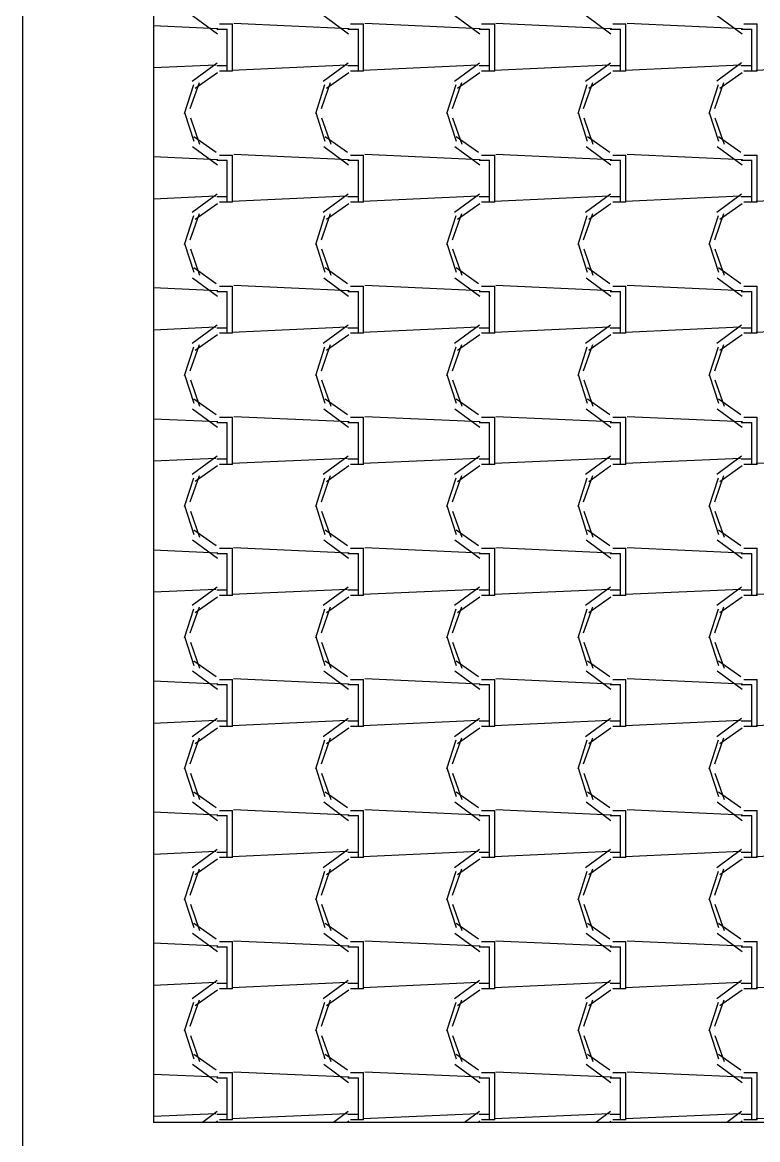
# Model space of a CAD drawing. Header units: millimetres. Extents: x -336 to -33, y -135 to 770.
# Drawn here: x -310.758 to -309.076, y 712.363 to 714.921 of the extents above; entities that cross this region are included whole.
import ezdxf

# ---------------------------------------------------------------- set-up
doc = ezdxf.new("R2010")
doc.units = ezdxf.units.MM
doc.header["$LTSCALE"] = 50
doc.header["$MEASUREMENT"] = 0
doc.layers.add('-HIDRO', color=8, linetype='CONTINUOUS')

msp = doc.modelspace()

# ---------------------------------------------------------------- linework, layer by layer
at = {"layer": '-HIDRO', "linetype": 'Continuous'}
for p, q in [((-310.758, 747.1206), (-310.758, 712.1028)), ((-310.458, 724.1028), (-310.458, 712.4028)), ((-310.3686, 714.9362), (-310.3116, 714.8942)), ((-310.0686, 714.9362), (-310.0116, 714.8942)), ((-309.7686, 714.9362), (-309.7116, 714.8942)), ((-309.4686, 714.9361), (-309.4116, 714.8941)), ((-309.1686, 714.9361), (-309.1116, 714.8941)), ((-310.3106, 714.906), (-310.458, 714.9127)), ((-310.3134, 714.9049), (-310.2894, 714.9049)), ((-310.3074, 714.9169), (-310.2774, 714.9169)), ((-310.2894, 714.8209), (-310.2894, 714.9049)), ((-310.2774, 714.8209), (-310.2774, 714.9169)), ((-310.0106, 714.906), (-310.2746, 714.918)), ((-310.0134, 714.9049), (-309.9894, 714.9049)), ((-310.0074, 714.9169), (-309.9774, 714.9169)), ((-309.9894, 714.8209), (-309.9894, 714.9049)), ((-309.9774, 714.8209), (-309.9774, 714.9169)), ((-309.7106, 714.906), (-309.9746, 714.918)), ((-309.7134, 714.9049), (-309.6894, 714.9049)), ((-309.7074, 714.9169), (-309.6774, 714.9169)), ((-309.6894, 714.8209), (-309.6894, 714.9049)), ((-309.6774, 714.8209), (-309.6774, 714.9169)), ((-309.4106, 714.906), (-309.6746, 714.918)), ((-309.4134, 714.9049), (-309.3894, 714.9049)), ((-309.4074, 714.9169), (-309.3774, 714.9169)), ((-309.3894, 714.8209), (-309.3894, 714.9049)), ((-309.3774, 714.8209), (-309.3774, 714.9169)), ((-309.1106, 714.906), (-309.3746, 714.918)), ((-309.1134, 714.9049), (-309.0894, 714.9049)), ((-309.1074, 714.9169), (-309.0774, 714.9169)), ((-309.0894, 714.8209), (-309.0894, 714.9049)), ((-309.0774, 714.8209), (-309.0774, 714.9169)), ((-310.3151, 714.8227), (-310.458, 714.8162)), ((-310.3126, 714.8275), (-310.3696, 714.7855)), ((-310.2894, 714.8209), (-310.3134, 714.8209)), ((-310.2894, 714.8089), (-310.2894, 714.8209)), ((-310.0151, 714.8227), (-310.2791, 714.8107)), ((-310.2774, 714.8089), (-310.2774, 714.8209)), ((-310.0126, 714.8275), (-310.0696, 714.7855)), ((-309.9894, 714.8209), (-310.0134, 714.8209)), ((-309.9894, 714.8089), (-309.9894, 714.8209)), ((-309.7151, 714.8227), (-309.9791, 714.8107)), ((-309.9774, 714.8089), (-309.9774, 714.8209)), ((-309.7126, 714.8275), (-309.7696, 714.7855)), ((-309.6894, 714.8209), (-309.7134, 714.8209)), ((-309.6894, 714.8089), (-309.6894, 714.8209)), ((-309.4151, 714.8227), (-309.6791, 714.8107)), ((-309.6774, 714.8089), (-309.6774, 714.8209)), ((-309.4126, 714.8275), (-309.4696, 714.7855)), ((-309.3894, 714.8209), (-309.4134, 714.8209)), ((-309.3894, 714.8089), (-309.3894, 714.8209)), ((-309.1151, 714.8227), (-309.3791, 714.8107)), ((-309.3774, 714.8089), (-309.3774, 714.8209)), ((-309.1126, 714.8276), (-309.1696, 714.7856)), ((-309.0894, 714.8209), (-309.1134, 714.8209)), ((-309.0894, 714.8089), (-309.0894, 714.8209)), ((-308.8151, 714.8227), (-309.0791, 714.8107)), ((-309.0774, 714.8089), (-309.0774, 714.8209)), ((-310.3115, 714.8054), (-310.3625, 714.7694)), ((-310.2774, 714.8089), (-310.3074, 714.8089)), ((-310.0115, 714.8054), (-310.0625, 714.7694)), ((-309.9774, 714.8089), (-310.0074, 714.8089)), ((-309.7115, 714.8054), (-309.7625, 714.7694)), ((-309.6774, 714.8089), (-309.7074, 714.8089)), ((-309.4115, 714.8054), (-309.4625, 714.7694)), ((-309.3774, 714.8089), (-309.4074, 714.8089)), ((-309.1115, 714.8054), (-309.1625, 714.7694)), ((-309.0774, 714.8089), (-309.1074, 714.8089)), ((-310.3666, 714.7774), (-310.3876, 714.7114)), ((-310.3538, 714.7824), (-310.3748, 714.7224)), ((-310.0666, 714.7774), (-310.0876, 714.7114)), ((-310.0538, 714.7824), (-310.0748, 714.7224)), ((-309.7666, 714.7774), (-309.7876, 714.7114)), ((-309.7538, 714.7824), (-309.7748, 714.7224)), ((-309.4666, 714.7774), (-309.4876, 714.7114)), ((-309.4538, 714.7824), (-309.4748, 714.7224)), ((-309.1666, 714.7774), (-309.1876, 714.7114)), ((-309.1538, 714.7824), (-309.1748, 714.7224)), ((-310.3869, 714.7146), (-310.3659, 714.6486)), ((-310.0869, 714.7146), (-310.0659, 714.6486)), ((-309.7869, 714.7146), (-309.7659, 714.6486)), ((-309.4869, 714.7146), (-309.4659, 714.6486)), ((-309.1869, 714.7146), (-309.1659, 714.6486)), ((-310.3737, 714.7021), (-310.3527, 714.6421)), ((-310.0737, 714.7021), (-310.0527, 714.6421)), ((-309.7737, 714.7021), (-309.7527, 714.6421)), ((-309.4737, 714.7021), (-309.4527, 714.6421)), ((-309.1737, 714.7021), (-309.1527, 714.6421)), ((-310.3655, 714.6592), (-310.3145, 714.6232)), ((-310.0655, 714.6592), (-310.0145, 714.6232)), ((-309.7655, 714.6592), (-309.7145, 714.6232)), ((-309.4655, 714.6592), (-309.4145, 714.6232)), ((-309.1655, 714.6592), (-309.1145, 714.6232)), ((-310.3106, 714.606), (-310.458, 714.6127)), ((-310.3686, 714.6362), (-310.3116, 714.5942)), ((-310.3074, 714.6169), (-310.2774, 714.6169)), ((-310.2774, 714.5209), (-310.2774, 714.6169)), ((-310.0106, 714.606), (-310.2746, 714.618)), ((-310.0686, 714.6362), (-310.0116, 714.5942)), ((-310.0074, 714.6169), (-309.9774, 714.6169)), ((-309.9774, 714.5209), (-309.9774, 714.6169)), ((-309.7106, 714.606), (-309.9746, 714.618)), ((-309.7686, 714.6362), (-309.7116, 714.5942)), ((-309.7074, 714.6169), (-309.6774, 714.6169)), ((-309.6774, 714.5209), (-309.6774, 714.6169)), ((-309.4106, 714.606), (-309.6746, 714.618)), ((-309.4686, 714.6362), (-309.4116, 714.5942)), ((-309.4074, 714.6169), (-309.3774, 714.6169)), ((-309.3774, 714.5209), (-309.3774, 714.6169)), ((-309.1106, 714.606), (-309.3746, 714.618)), ((-309.1686, 714.6361), (-309.1116, 714.5941)), ((-309.1074, 714.6169), (-309.0774, 714.6169)), ((-309.0774, 714.5209), (-309.0774, 714.6169)), ((-310.3134, 714.6049), (-310.2894, 714.6049)), ((-310.2894, 714.5209), (-310.2894, 714.6049)), ((-310.0134, 714.6049), (-309.9894, 714.6049)), ((-309.9894, 714.5209), (-309.9894, 714.6049)), ((-309.7134, 714.6049), (-309.6894, 714.6049)), ((-309.6894, 714.5209), (-309.6894, 714.6049)), ((-309.4134, 714.6049), (-309.3894, 714.6049)), ((-309.3894, 714.5209), (-309.3894, 714.6049)), ((-309.1134, 714.6049), (-309.0894, 714.6049)), ((-309.0894, 714.5209), (-309.0894, 714.6049)), ((-310.3151, 714.5227), (-310.458, 714.5162)), ((-310.3126, 714.5275), (-310.3696, 714.4855)), ((-310.2894, 714.5209), (-310.3134, 714.5209)), ((-310.2894, 714.5089), (-310.2894, 714.5209)), ((-310.0151, 714.5227), (-310.2791, 714.5107)), ((-310.2774, 714.5089), (-310.2774, 714.5209)), ((-310.0126, 714.5275), (-310.0696, 714.4855)), ((-309.9894, 714.5209), (-310.0134, 714.5209)), ((-309.9894, 714.5089), (-309.9894, 714.5209)), ((-309.7151, 714.5227), (-309.9791, 714.5107)), ((-309.9774, 714.5089), (-309.9774, 714.5209)), ((-309.7126, 714.5275), (-309.7696, 714.4855)), ((-309.6894, 714.5209), (-309.7134, 714.5209)), ((-309.6894, 714.5089), (-309.6894, 714.5209)), ((-309.4151, 714.5227), (-309.6791, 714.5107)), ((-309.6774, 714.5089), (-309.6774, 714.5209)), ((-309.4126, 714.5276), (-309.4696, 714.4856)), ((-309.3894, 714.5209), (-309.4134, 714.5209)), ((-309.3894, 714.5089), (-309.3894, 714.5209)), ((-309.1151, 714.5227), (-309.3791, 714.5107)), ((-309.3774, 714.5089), (-309.3774, 714.5209)), ((-309.1126, 714.5276), (-309.1696, 714.4856)), ((-309.0894, 714.5209), (-309.1134, 714.5209)), ((-309.0894, 714.5089), (-309.0894, 714.5209)), ((-308.8151, 714.5227), (-309.0791, 714.5107)), ((-309.0774, 714.5089), (-309.0774, 714.5209)), ((-310.3115, 714.5054), (-310.3625, 714.4694)), ((-310.2774, 714.5089), (-310.3074, 714.5089)), ((-310.0115, 714.5054), (-310.0625, 714.4694)), ((-309.9774, 714.5089), (-310.0074, 714.5089)), ((-309.7115, 714.5054), (-309.7625, 714.4694)), ((-309.6774, 714.5089), (-309.7074, 714.5089)), ((-309.4115, 714.5054), (-309.4625, 714.4694)), ((-309.3774, 714.5089), (-309.4074, 714.5089)), ((-309.1115, 714.5053), (-309.1625, 714.4693)), ((-309.0774, 714.5089), (-309.1074, 714.5089)), ((-310.3666, 714.4774), (-310.3876, 714.4114)), ((-310.3538, 714.4824), (-310.3748, 714.4224)), ((-310.0666, 714.4774), (-310.0876, 714.4114)), ((-310.0538, 714.4824), (-310.0748, 714.4224)), ((-309.7666, 714.4774), (-309.7876, 714.4114)), ((-309.7538, 714.4824), (-309.7748, 714.4224)), ((-309.4666, 714.4774), (-309.4876, 714.4114)), ((-309.4538, 714.4824), (-309.4748, 714.4224)), ((-309.1666, 714.4774), (-309.1876, 714.4114)), ((-309.1538, 714.4824), (-309.1748, 714.4224)), ((-310.3869, 714.4146), (-310.3659, 714.3486)), ((-310.0869, 714.4146), (-310.0659, 714.3486)), ((-309.7869, 714.4146), (-309.7659, 714.3486)), ((-309.4869, 714.4146), (-309.4659, 714.3486)), ((-309.1869, 714.4146), (-309.1659, 714.3486)), ((-310.3737, 714.4021), (-310.3527, 714.3421)), ((-310.0737, 714.4021), (-310.0527, 714.3421)), ((-309.7737, 714.4021), (-309.7527, 714.3421)), ((-309.4737, 714.4021), (-309.4527, 714.3421)), ((-309.1737, 714.4021), (-309.1527, 714.3421)), ((-310.3655, 714.3592), (-310.3145, 714.3232)), ((-310.0655, 714.3592), (-310.0145, 714.3232)), ((-309.7655, 714.3592), (-309.7145, 714.3232)), ((-309.4655, 714.3592), (-309.4145, 714.3232)), ((-309.1655, 714.3592), (-309.1145, 714.3232)), ((-310.3686, 714.3362), (-310.3116, 714.2942)), ((-310.0686, 714.3362), (-310.0116, 714.2942)), ((-309.7686, 714.3362), (-309.7116, 714.2942)), ((-309.4686, 714.3362), (-309.4116, 714.2942)), ((-309.1686, 714.3362), (-309.1116, 714.2942)), ((-310.3106, 714.306), (-310.458, 714.3127)), ((-310.3074, 714.3169), (-310.2774, 714.3169)), ((-310.2774, 714.2209), (-310.2774, 714.3169)), ((-310.0106, 714.306), (-310.2746, 714.318)), ((-310.0074, 714.3169), (-309.9774, 714.3169)), ((-309.9774, 714.2209), (-309.9774, 714.3169)), ((-309.7106, 714.306), (-309.9746, 714.318)), ((-309.7074, 714.3169), (-309.6774, 714.3169)), ((-309.6774, 714.2209), (-309.6774, 714.3169)), ((-309.4106, 714.306), (-309.6746, 714.318)), ((-309.4074, 714.3169), (-309.3774, 714.3169)), ((-309.3774, 714.2209), (-309.3774, 714.3169)), ((-309.1106, 714.306), (-309.3746, 714.318)), ((-309.1074, 714.3169), (-309.0774, 714.3169)), ((-309.0774, 714.2209), (-309.0774, 714.3169)), ((-310.3134, 714.3049), (-310.2894, 714.3049)), ((-310.2894, 714.2209), (-310.2894, 714.3049)), ((-310.0134, 714.3049), (-309.9894, 714.3049)), ((-309.9894, 714.2209), (-309.9894, 714.3049)), ((-309.7134, 714.3049), (-309.6894, 714.3049)), ((-309.6894, 714.2209), (-309.6894, 714.3049)), ((-309.4134, 714.3049), (-309.3894, 714.3049)), ((-309.3894, 714.2209), (-309.3894, 714.3049)), ((-309.1134, 714.3049), (-309.0894, 714.3049)), ((-309.0894, 714.2209), (-309.0894, 714.3049)), ((-310.3151, 714.2227), (-310.458, 714.2162)), ((-310.3126, 714.2275), (-310.3696, 714.1855)), ((-310.3115, 714.2054), (-310.3625, 714.1694)), ((-310.2894, 714.2209), (-310.3134, 714.2209)), ((-310.2774, 714.2089), (-310.3074, 714.2089)), ((-310.2894, 714.2089), (-310.2894, 714.2209)), ((-310.0151, 714.2227), (-310.2791, 714.2107)), ((-310.2774, 714.2089), (-310.2774, 714.2209)), ((-310.0126, 714.2276), (-310.0696, 714.1856)), ((-310.0115, 714.2054), (-310.0625, 714.1694)), ((-309.9894, 714.2209), (-310.0134, 714.2209)), ((-309.9774, 714.2089), (-310.0074, 714.2089)), ((-309.9894, 714.2089), (-309.9894, 714.2209)), ((-309.7151, 714.2227), (-309.9791, 714.2107)), ((-309.9774, 714.2089), (-309.9774, 714.2209)), ((-309.7126, 714.2276), (-309.7696, 714.1856)), ((-309.7115, 714.2053), (-309.7625, 714.1693)), ((-309.6894, 714.2209), (-309.7134, 714.2209)), ((-309.6774, 714.2089), (-309.7074, 714.2089)), ((-309.6894, 714.2089), (-309.6894, 714.2209)), ((-309.4151, 714.2227), (-309.6791, 714.2107)), ((-309.6774, 714.2089), (-309.6774, 714.2209)), ((-309.4126, 714.2276), (-309.4696, 714.1856)), ((-309.4115, 714.2053), (-309.4625, 714.1693)), ((-309.3894, 714.2209), (-309.4134, 714.2209)), ((-309.3774, 714.2089), (-309.4074, 714.2089)), ((-309.3894, 714.2089), (-309.3894, 714.2209)), ((-309.1151, 714.2227), (-309.3791, 714.2107)), ((-309.3774, 714.2089), (-309.3774, 714.2209)), ((-309.1126, 714.2276), (-309.1696, 714.1856)), ((-309.1115, 714.2053), (-309.1625, 714.1693)), ((-309.0894, 714.2209), (-309.1134, 714.2209)), ((-309.0774, 714.2089), (-309.1074, 714.2089)), ((-309.0894, 714.2089), (-309.0894, 714.2209)), ((-308.8151, 714.2227), (-309.0791, 714.2107)), ((-309.0774, 714.2089), (-309.0774, 714.2209)), ((-310.3666, 714.1774), (-310.3876, 714.1114)), ((-310.3538, 714.1824), (-310.3748, 714.1224)), ((-310.0666, 714.1774), (-310.0876, 714.1114)), ((-310.0538, 714.1824), (-310.0748, 714.1224)), ((-309.7666, 714.1774), (-309.7876, 714.1114)), ((-309.7538, 714.1824), (-309.7748, 714.1224)), ((-309.4666, 714.1774), (-309.4876, 714.1114)), ((-309.4538, 714.1824), (-309.4748, 714.1224)), ((-309.1666, 714.1774), (-309.1876, 714.1114)), ((-309.1538, 714.1824), (-309.1748, 714.1224)), ((-310.3869, 714.1146), (-310.3659, 714.0486)), ((-310.3737, 714.1021), (-310.3527, 714.0421)), ((-310.0869, 714.1146), (-310.0659, 714.0486)), ((-310.0737, 714.1021), (-310.0527, 714.0421)), ((-309.7869, 714.1146), (-309.7659, 714.0486)), ((-309.7737, 714.1021), (-309.7527, 714.0421)), ((-309.4869, 714.1146), (-309.4659, 714.0486)), ((-309.4737, 714.1021), (-309.4527, 714.0421)), ((-309.1869, 714.1146), (-309.1659, 714.0486)), ((-309.1737, 714.1021), (-309.1527, 714.0421)), ((-310.3655, 714.0592), (-310.3145, 714.0232)), ((-310.0655, 714.0592), (-310.0145, 714.0232)), ((-309.7655, 714.0592), (-309.7145, 714.0232)), ((-309.4655, 714.0592), (-309.4145, 714.0232)), ((-309.1655, 714.0592), (-309.1145, 714.0232)), ((-310.3686, 714.0362), (-310.3116, 713.9942)), ((-310.0686, 714.0362), (-310.0116, 713.9942)), ((-309.7686, 714.0362), (-309.7116, 713.9942)), ((-309.4686, 714.0362), (-309.4116, 713.9942)), ((-309.1686, 714.0362), (-309.1116, 713.9942)), ((-310.3106, 714.006), (-310.458, 714.0127)), ((-310.3134, 714.0049), (-310.2894, 714.0049)), ((-310.3074, 714.0169), (-310.2774, 714.0169)), ((-310.2894, 713.9209), (-310.2894, 714.0049)), ((-310.2774, 713.9209), (-310.2774, 714.0169)), ((-310.0106, 714.006), (-310.2746, 714.018)), ((-310.0134, 714.0049), (-309.9894, 714.0049)), ((-310.0074, 714.0169), (-309.9774, 714.0169)), ((-309.9894, 713.9209), (-309.9894, 714.0049)), ((-309.9774, 713.9209), (-309.9774, 714.0169)), ((-309.7106, 714.006), (-309.9746, 714.018)), ((-309.7134, 714.0049), (-309.6894, 714.0049)), ((-309.7074, 714.0169), (-309.6774, 714.0169)), ((-309.6894, 713.9209), (-309.6894, 714.0049)), ((-309.6774, 713.9209), (-309.6774, 714.0169)), ((-309.4106, 714.006), (-309.6746, 714.018)), ((-309.4134, 714.0049), (-309.3894, 714.0049)), ((-309.4074, 714.0169), (-309.3774, 714.0169)), ((-309.3894, 713.9209), (-309.3894, 714.0049)), ((-309.3774, 713.9209), (-309.3774, 714.0169)), ((-309.1106, 714.006), (-309.3746, 714.018)), ((-309.1134, 714.0049), (-309.0894, 714.0049)), ((-309.1074, 714.0169), (-309.0774, 714.0169)), ((-309.0894, 713.9209), (-309.0894, 714.0049)), ((-309.0774, 713.9209), (-309.0774, 714.0169)), ((-310.3151, 713.9227), (-310.458, 713.9162)), ((-310.3126, 713.9276), (-310.3696, 713.8856)), ((-310.0151, 713.9227), (-310.2791, 713.9107)), ((-310.0126, 713.9276), (-310.0696, 713.8856)), ((-309.7151, 713.9227), (-309.9791, 713.9107)), ((-309.7126, 713.9276), (-309.7696, 713.8856)), ((-309.4151, 713.9227), (-309.6791, 713.9107)), ((-309.4126, 713.9276), (-309.4696, 713.8856)), ((-309.1151, 713.9227), (-309.3791, 713.9107)), ((-309.1126, 713.9276), (-309.1696, 713.8856)), ((-308.8151, 713.9227), (-309.0791, 713.9107)), ((-310.3115, 713.9054), (-310.3625, 713.8694)), ((-310.2894, 713.9209), (-310.3134, 713.9209)), ((-310.2774, 713.9089), (-310.3074, 713.9089)), ((-310.2894, 713.9089), (-310.2894, 713.9209)), ((-310.2774, 713.9089), (-310.2774, 713.9209)), ((-310.0115, 713.9053), (-310.0625, 713.8693)), ((-309.9894, 713.9209), (-310.0134, 713.9209)), ((-309.9774, 713.9089), (-310.0074, 713.9089)), ((-309.9894, 713.9089), (-309.9894, 713.9209)), ((-309.9774, 713.9089), (-309.9774, 713.9209)), ((-309.7115, 713.9053), (-309.7625, 713.8693)), ((-309.6894, 713.9209), (-309.7134, 713.9209)), ((-309.6774, 713.9089), (-309.7074, 713.9089)), ((-309.6894, 713.9089), (-309.6894, 713.9209)), ((-309.6774, 713.9089), (-309.6774, 713.9209)), ((-309.4115, 713.9053), (-309.4625, 713.8693)), ((-309.3894, 713.9209), (-309.4134, 713.9209)), ((-309.3774, 713.9089), (-309.4074, 713.9089)), ((-309.3894, 713.9089), (-309.3894, 713.9209)), ((-309.3774, 713.9089), (-309.3774, 713.9209)), ((-309.1115, 713.9053), (-309.1625, 713.8693)), ((-309.0894, 713.9209), (-309.1134, 713.9209)), ((-309.0774, 713.9089), (-309.1074, 713.9089)), ((-309.0894, 713.9089), (-309.0894, 713.9209)), ((-309.0774, 713.9089), (-309.0774, 713.9209)), ((-310.3666, 713.8774), (-310.3876, 713.8114)), ((-310.3538, 713.8824), (-310.3748, 713.8224)), ((-310.0666, 713.8774), (-310.0876, 713.8114)), ((-310.0538, 713.8824), (-310.0748, 713.8224)), ((-309.7666, 713.8774), (-309.7876, 713.8114)), ((-309.7538, 713.8824), (-309.7748, 713.8224)), ((-309.4666, 713.8774), (-309.4876, 713.8114)), ((-309.4538, 713.8824), (-309.4748, 713.8224)), ((-309.1666, 713.8774), (-309.1876, 713.8114)), ((-309.1538, 713.8824), (-309.1748, 713.8224)), ((-310.3869, 713.8146), (-310.3659, 713.7486)), ((-310.3737, 713.8021), (-310.3527, 713.7421)), ((-310.0869, 713.8146), (-310.0659, 713.7486)), ((-310.0737, 713.8021), (-310.0527, 713.7421)), ((-309.7869, 713.8146), (-309.7659, 713.7486)), ((-309.7737, 713.8021), (-309.7527, 713.7421)), ((-309.4869, 713.8146), (-309.4659, 713.7486)), ((-309.4737, 713.8021), (-309.4527, 713.7421)), ((-309.1869, 713.8146), (-309.1659, 713.7486)), ((-309.1737, 713.8021), (-309.1527, 713.7421)), ((-310.3655, 713.7592), (-310.3145, 713.7232)), ((-310.0655, 713.7592), (-310.0145, 713.7232)), ((-309.7655, 713.7592), (-309.7145, 713.7232)), ((-309.4655, 713.7592), (-309.4145, 713.7232)), ((-309.1655, 713.7592), (-309.1145, 713.7232)), ((-310.3686, 713.7362), (-310.3116, 713.6942)), ((-310.3074, 713.7169), (-310.2774, 713.7169)), ((-310.2774, 713.6209), (-310.2774, 713.7169)), ((-310.0107, 713.706), (-310.2747, 713.718)), ((-310.0686, 713.7362), (-310.0116, 713.6942)), ((-310.0074, 713.7169), (-309.9774, 713.7169)), ((-309.9774, 713.6209), (-309.9774, 713.7169)), ((-309.7106, 713.706), (-309.9747, 713.718)), ((-309.7686, 713.7362), (-309.7116, 713.6942)), ((-309.7074, 713.7169), (-309.6774, 713.7169)), ((-309.6774, 713.6209), (-309.6774, 713.7169)), ((-309.4106, 713.706), (-309.6746, 713.718)), ((-309.4686, 713.7362), (-309.4116, 713.6942)), ((-309.4074, 713.7169), (-309.3774, 713.7169)), ((-309.3774, 713.6209), (-309.3774, 713.7169)), ((-309.1106, 713.706), (-309.3746, 713.718)), ((-309.1686, 713.7362), (-309.1116, 713.6942)), ((-309.1074, 713.7169), (-309.0774, 713.7169)), ((-309.0774, 713.6209), (-309.0774, 713.7169)), ((-310.3107, 713.706), (-310.458, 713.7127)), ((-310.3134, 713.7049), (-310.2894, 713.7049)), ((-310.2894, 713.6209), (-310.2894, 713.7049)), ((-310.0134, 713.7049), (-309.9894, 713.7049)), ((-309.9894, 713.6209), (-309.9894, 713.7049)), ((-309.7134, 713.7049), (-309.6894, 713.7049)), ((-309.6894, 713.6209), (-309.6894, 713.7049)), ((-309.4134, 713.7049), (-309.3894, 713.7049)), ((-309.3894, 713.6209), (-309.3894, 713.7049)), ((-309.1134, 713.7049), (-309.0894, 713.7049)), ((-309.0894, 713.6209), (-309.0894, 713.7049)), ((-310.3151, 713.6227), (-310.458, 713.6162)), ((-310.3126, 713.6276), (-310.3696, 713.5856)), ((-310.2894, 713.6209), (-310.3134, 713.6209)), ((-310.2894, 713.6089), (-310.2894, 713.6209)), ((-310.0151, 713.6227), (-310.2791, 713.6107)), ((-310.2774, 713.6089), (-310.2774, 713.6209)), ((-310.0126, 713.6276), (-310.0696, 713.5856)), ((-309.9894, 713.6209), (-310.0134, 713.6209)), ((-309.9894, 713.6089), (-309.9894, 713.6209)), ((-309.7151, 713.6227), (-309.9791, 713.6107)), ((-309.9774, 713.6089), (-309.9774, 713.6209)), ((-309.7126, 713.6276), (-309.7696, 713.5856)), ((-309.6894, 713.6209), (-309.7134, 713.6209)), ((-309.6894, 713.6089), (-309.6894, 713.6209)), ((-309.4151, 713.6227), (-309.6791, 713.6107)), ((-309.6774, 713.6089), (-309.6774, 713.6209)), ((-309.4126, 713.6276), (-309.4696, 713.5856)), ((-309.3894, 713.6209), (-309.4134, 713.6209)), ((-309.3894, 713.6089), (-309.3894, 713.6209)), ((-309.1151, 713.6227), (-309.3791, 713.6107)), ((-309.3774, 713.6089), (-309.3774, 713.6209)), ((-309.1126, 713.6276), (-309.1696, 713.5856)), ((-309.0894, 713.6209), (-309.1134, 713.6209)), ((-309.0894, 713.6089), (-309.0894, 713.6209)), ((-308.8151, 713.6227), (-309.0791, 713.6107)), ((-309.0774, 713.6089), (-309.0774, 713.6209)), ((-310.3115, 713.6053), (-310.3625, 713.5693)), ((-310.2774, 713.6089), (-310.3074, 713.6089)), ((-310.0115, 713.6053), (-310.0625, 713.5693)), ((-309.9774, 713.6089), (-310.0074, 713.6089)), ((-309.7115, 713.6053), (-309.7625, 713.5693)), ((-309.6774, 713.6089), (-309.7074, 713.6089)), ((-309.4115, 713.6053), (-309.4625, 713.5693)), ((-309.3774, 713.6089), (-309.4074, 713.6089)), ((-309.1115, 713.6053), (-309.1625, 713.5693)), ((-309.0774, 713.6089), (-309.1074, 713.6089)), ((-310.3666, 713.5774), (-310.3876, 713.5114)), ((-310.3538, 713.5824), (-310.3748, 713.5224)), ((-310.0666, 713.5774), (-310.0876, 713.5114)), ((-310.0538, 713.5824), (-310.0748, 713.5224)), ((-309.7666, 713.5774), (-309.7876, 713.5114)), ((-309.7538, 713.5824), (-309.7748, 713.5224)), ((-309.4666, 713.5774), (-309.4876, 713.5114)), ((-309.4538, 713.5824), (-309.4748, 713.5224)), ((-309.1666, 713.5774), (-309.1876, 713.5114)), ((-309.1538, 713.5824), (-309.1748, 713.5224)), ((-310.3869, 713.5146), (-310.3659, 713.4486)), ((-310.0869, 713.5146), (-310.0659, 713.4486)), ((-309.7869, 713.5146), (-309.7659, 713.4486)), ((-309.4869, 713.5146), (-309.4659, 713.4486)), ((-309.1869, 713.5146), (-309.1659, 713.4486)), ((-310.3737, 713.5021), (-310.3527, 713.4421)), ((-310.0737, 713.5021), (-310.0527, 713.4421)), ((-309.7737, 713.5021), (-309.7527, 713.4421)), ((-309.4737, 713.5021), (-309.4527, 713.4421)), ((-309.1737, 713.5021), (-309.1527, 713.4421)), ((-310.3686, 713.4362), (-310.3116, 713.3942)), ((-310.3655, 713.4592), (-310.3145, 713.4232)), ((-310.0686, 713.4362), (-310.0116, 713.3942)), ((-310.0655, 713.4592), (-310.0145, 713.4232)), ((-309.7686, 713.4362), (-309.7116, 713.3942)), ((-309.7655, 713.4592), (-309.7145, 713.4232)), ((-309.4686, 713.4362), (-309.4116, 713.3942)), ((-309.4655, 713.4592), (-309.4145, 713.4232)), ((-309.1686, 713.4362), (-309.1116, 713.3942)), ((-309.1655, 713.4592), (-309.1145, 713.4232)), ((-310.3107, 713.406), (-310.458, 713.4127)), ((-310.3074, 713.4169), (-310.2774, 713.4169)), ((-310.2774, 713.3209), (-310.2774, 713.4169)), ((-310.0107, 713.406), (-310.2747, 713.418)), ((-310.0074, 713.4169), (-309.9774, 713.4169)), ((-309.9774, 713.3209), (-309.9774, 713.4169)), ((-309.7107, 713.406), (-309.9747, 713.418)), ((-309.7074, 713.4169), (-309.6774, 713.4169)), ((-309.6774, 713.3209), (-309.6774, 713.4169)), ((-309.4107, 713.406), (-309.6747, 713.418)), ((-309.4074, 713.4169), (-309.3774, 713.4169)), ((-309.3774, 713.3209), (-309.3774, 713.4169)), ((-309.1107, 713.406), (-309.3747, 713.418)), ((-309.1074, 713.4169), (-309.0774, 713.4169)), ((-309.0774, 713.3209), (-309.0774, 713.4169)), ((-310.3134, 713.4049), (-310.2894, 713.4049)), ((-310.2894, 713.3209), (-310.2894, 713.4049)), ((-310.0134, 713.4049), (-309.9894, 713.4049)), ((-309.9894, 713.3209), (-309.9894, 713.4049)), ((-309.7134, 713.4049), (-309.6894, 713.4049)), ((-309.6894, 713.3209), (-309.6894, 713.4049)), ((-309.4134, 713.4049), (-309.3894, 713.4049)), ((-309.3894, 713.3209), (-309.3894, 713.4049)), ((-309.1134, 713.4049), (-309.0894, 713.4049)), ((-309.0894, 713.3209), (-309.0894, 713.4049)), ((-310.3151, 713.3227), (-310.458, 713.3162)), ((-310.3126, 713.3276), (-310.3696, 713.2856)), ((-310.2894, 713.3209), (-310.3134, 713.3209)), ((-310.2774, 713.3089), (-310.3074, 713.3089)), ((-310.2894, 713.3089), (-310.2894, 713.3209)), ((-310.0151, 713.3227), (-310.2791, 713.3107)), ((-310.2774, 713.3089), (-310.2774, 713.3209)), ((-310.0126, 713.3276), (-310.0696, 713.2856)), ((-309.9894, 713.3209), (-310.0134, 713.3209)), ((-309.9774, 713.3089), (-310.0074, 713.3089)), ((-309.9894, 713.3089), (-309.9894, 713.3209)), ((-309.7151, 713.3227), (-309.9791, 713.3107)), ((-309.9774, 713.3089), (-309.9774, 713.3209)), ((-309.7126, 713.3276), (-309.7696, 713.2856)), ((-309.6894, 713.3209), (-309.7134, 713.3209)), ((-309.6774, 713.3089), (-309.7074, 713.3089)), ((-309.6894, 713.3089), (-309.6894, 713.3209)), ((-309.4151, 713.3227), (-309.6791, 713.3107)), ((-309.6774, 713.3089), (-309.6774, 713.3209)), ((-309.4126, 713.3276), (-309.4696, 713.2856)), ((-309.3894, 713.3209), (-309.4134, 713.3209)), ((-309.3774, 713.3089), (-309.4074, 713.3089)), ((-309.3894, 713.3089), (-309.3894, 713.3209)), ((-309.1151, 713.3227), (-309.3791, 713.3107)), ((-309.3774, 713.3089), (-309.3774, 713.3209)), ((-309.1126, 713.3276), (-309.1696, 713.2856)), ((-309.0894, 713.3209), (-309.1134, 713.3209)), ((-309.0774, 713.3089), (-309.1074, 713.3089)), ((-309.0894, 713.3089), (-309.0894, 713.3209)), ((-308.8151, 713.3227), (-309.0791, 713.3107)), ((-309.0774, 713.3089), (-309.0774, 713.3209)), ((-310.3538, 713.2824), (-310.3748, 713.2224)), ((-310.3115, 713.3053), (-310.3625, 713.2693)), ((-310.0538, 713.2824), (-310.0748, 713.2224)), ((-310.0115, 713.3053), (-310.0625, 713.2693)), ((-309.7538, 713.2824), (-309.7748, 713.2224)), ((-309.7115, 713.3053), (-309.7625, 713.2693)), ((-309.4538, 713.2824), (-309.4748, 713.2224)), ((-309.4115, 713.3053), (-309.4625, 713.2693)), ((-309.1538, 713.2824), (-309.1748, 713.2224)), ((-309.1115, 713.3053), (-309.1625, 713.2693)), ((-310.3666, 713.2774), (-310.3876, 713.2114)), ((-310.0666, 713.2774), (-310.0876, 713.2114)), ((-309.7666, 713.2774), (-309.7876, 713.2114)), ((-309.4666, 713.2774), (-309.4876, 713.2114)), ((-309.1666, 713.2774), (-309.1876, 713.2114)), ((-310.3869, 713.2146), (-310.3659, 713.1486)), ((-310.0869, 713.2146), (-310.0659, 713.1486)), ((-309.7869, 713.2146), (-309.7659, 713.1486)), ((-309.4869, 713.2146), (-309.4659, 713.1486)), ((-309.1869, 713.2146), (-309.1659, 713.1486)), ((-310.3737, 713.2021), (-310.3527, 713.1421)), ((-310.0737, 713.2021), (-310.0527, 713.1421)), ((-309.7737, 713.2021), (-309.7527, 713.1421)), ((-309.4737, 713.2021), (-309.4527, 713.1421)), ((-309.1737, 713.2021), (-309.1527, 713.1421)), ((-310.3655, 713.1592), (-310.3145, 713.1232)), ((-310.0655, 713.1592), (-310.0145, 713.1232)), ((-309.7655, 713.1592), (-309.7145, 713.1232)), ((-309.4655, 713.1592), (-309.4145, 713.1232)), ((-309.1655, 713.1592), (-309.1145, 713.1232)), ((-310.3686, 713.1362), (-310.3116, 713.0942)), ((-310.0686, 713.1362), (-310.0116, 713.0942)), ((-309.7686, 713.1362), (-309.7116, 713.0942)), ((-309.4686, 713.1362), (-309.4116, 713.0942)), ((-309.1686, 713.1362), (-309.1116, 713.0942)), ((-310.3107, 713.106), (-310.458, 713.1127)), ((-310.3134, 713.1049), (-310.2894, 713.1049)), ((-310.3074, 713.1169), (-310.2774, 713.1169)), ((-310.2894, 713.0209), (-310.2894, 713.1049)), ((-310.2774, 713.0209), (-310.2774, 713.1169)), ((-310.0107, 713.106), (-310.2747, 713.118)), ((-310.0134, 713.1049), (-309.9894, 713.1049)), ((-310.0074, 713.1169), (-309.9774, 713.1169)), ((-309.9894, 713.0209), (-309.9894, 713.1049)), ((-309.9774, 713.0209), (-309.9774, 713.1169)), ((-309.7107, 713.106), (-309.9747, 713.118)), ((-309.7134, 713.1049), (-309.6894, 713.1049)), ((-309.7074, 713.1169), (-309.6774, 713.1169)), ((-309.6894, 713.0209), (-309.6894, 713.1049)), ((-309.6774, 713.0209), (-309.6774, 713.1169)), ((-309.4107, 713.106), (-309.6747, 713.118)), ((-309.4134, 713.1049), (-309.3894, 713.1049)), ((-309.4074, 713.1169), (-309.3774, 713.1169)), ((-309.3894, 713.0209), (-309.3894, 713.1049)), ((-309.3774, 713.0209), (-309.3774, 713.1169)), ((-309.1107, 713.106), (-309.3747, 713.118)), ((-309.1134, 713.1049), (-309.0894, 713.1049)), ((-309.1074, 713.1169), (-309.0774, 713.1169)), ((-309.0894, 713.0209), (-309.0894, 713.1049)), ((-309.0774, 713.0209), (-309.0774, 713.1169)), ((-310.3126, 713.0276), (-310.3696, 712.9856)), ((-310.0126, 713.0276), (-310.0696, 712.9856)), ((-309.7126, 713.0276), (-309.7696, 712.9856)), ((-309.4126, 713.0276), (-309.4696, 712.9856)), ((-309.1126, 713.0276), (-309.1696, 712.9856)), ((-310.3151, 713.0227), (-310.458, 713.0162)), ((-310.3115, 713.0053), (-310.3625, 712.9693)), ((-310.2894, 713.0209), (-310.3134, 713.0209)), ((-310.2774, 713.0089), (-310.3074, 713.0089)), ((-310.2894, 713.0089), (-310.2894, 713.0209)), ((-310.0151, 713.0227), (-310.2791, 713.0107)), ((-310.2774, 713.0089), (-310.2774, 713.0209)), ((-310.0115, 713.0053), (-310.0625, 712.9693)), ((-309.9894, 713.0209), (-310.0134, 713.0209)), ((-309.9774, 713.0089), (-310.0074, 713.0089)), ((-309.9894, 713.0089), (-309.9894, 713.0209)), ((-309.7151, 713.0227), (-309.9791, 713.0107)), ((-309.9774, 713.0089), (-309.9774, 713.0209)), ((-309.7115, 713.0053), (-309.7625, 712.9693)), ((-309.6894, 713.0209), (-309.7134, 713.0209)), ((-309.6774, 713.0089), (-309.7074, 713.0089)), ((-309.6894, 713.0089), (-309.6894, 713.0209)), ((-309.4151, 713.0227), (-309.6791, 713.0107)), ((-309.6774, 713.0089), (-309.6774, 713.0209)), ((-309.4115, 713.0053), (-309.4625, 712.9693)), ((-309.3894, 713.0209), (-309.4134, 713.0209)), ((-309.3774, 713.0089), (-309.4074, 713.0089)), ((-309.3894, 713.0089), (-309.3894, 713.0209)), ((-309.1151, 713.0227), (-309.3791, 713.0107)), ((-309.3774, 713.0089), (-309.3774, 713.0209)), ((-309.1115, 713.0053), (-309.1625, 712.9693)), ((-309.0894, 713.0209), (-309.1134, 713.0209)), ((-309.0774, 713.0089), (-309.1074, 713.0089)), ((-309.0894, 713.0089), (-309.0894, 713.0209)), ((-308.8151, 713.0227), (-309.0791, 713.0107)), ((-309.0774, 713.0089), (-309.0774, 713.0209)), ((-310.3666, 712.9774), (-310.3876, 712.9114)), ((-310.3538, 712.9824), (-310.3748, 712.9224)), ((-310.0666, 712.9774), (-310.0876, 712.9114)), ((-310.0538, 712.9824), (-310.0748, 712.9224)), ((-309.7666, 712.9774), (-309.7876, 712.9114)), ((-309.7538, 712.9824), (-309.7748, 712.9224)), ((-309.4666, 712.9774), (-309.4876, 712.9114)), ((-309.4538, 712.9824), (-309.4748, 712.9224)), ((-309.1666, 712.9774), (-309.1876, 712.9114)), ((-309.1538, 712.9824), (-309.1748, 712.9224)), ((-310.3869, 712.9146), (-310.3659, 712.8486)), ((-310.3737, 712.9021), (-310.3527, 712.8421)), ((-310.0869, 712.9146), (-310.0659, 712.8486)), ((-310.0737, 712.9021), (-310.0527, 712.8421)), ((-309.7869, 712.9146), (-309.7659, 712.8486)), ((-309.7737, 712.9021), (-309.7527, 712.8421)), ((-309.4869, 712.9146), (-309.4659, 712.8486)), ((-309.4737, 712.9021), (-309.4527, 712.8421)), ((-309.1869, 712.9146), (-309.1659, 712.8486)), ((-309.1737, 712.9021), (-309.1527, 712.8421)), ((-310.3655, 712.8592), (-310.3145, 712.8232)), ((-310.0655, 712.8592), (-310.0145, 712.8232)), ((-309.7655, 712.8592), (-309.7145, 712.8232)), ((-309.4655, 712.8592), (-309.4145, 712.8232)), ((-309.1655, 712.8592), (-309.1145, 712.8232)), ((-310.3686, 712.8362), (-310.3116, 712.7942)), ((-310.0686, 712.8362), (-310.0116, 712.7942)), ((-309.7686, 712.8362), (-309.7116, 712.7942)), ((-309.4686, 712.8362), (-309.4116, 712.7942)), ((-309.1686, 712.8362), (-309.1116, 712.7942)), ((-310.3107, 712.806), (-310.458, 712.8127)), ((-310.3134, 712.8049), (-310.2894, 712.8049)), ((-310.3074, 712.8169), (-310.2774, 712.8169)), ((-310.2894, 712.7209), (-310.2894, 712.8049)), ((-310.2774, 712.7209), (-310.2774, 712.8169)), ((-310.0107, 712.806), (-310.2747, 712.818)), ((-310.0134, 712.8049), (-309.9894, 712.8049)), ((-310.0074, 712.8169), (-309.9774, 712.8169)), ((-309.9894, 712.7209), (-309.9894, 712.8049)), ((-309.9774, 712.7209), (-309.9774, 712.8169)), ((-309.7107, 712.806), (-309.9747, 712.818)), ((-309.7134, 712.8049), (-309.6894, 712.8049)), ((-309.7074, 712.8169), (-309.6774, 712.8169)), ((-309.6894, 712.7209), (-309.6894, 712.8049)), ((-309.6774, 712.7209), (-309.6774, 712.8169)), ((-309.4107, 712.806), (-309.6747, 712.818)), ((-309.4134, 712.8049), (-309.3894, 712.8049)), ((-309.4074, 712.8169), (-309.3774, 712.8169)), ((-309.3894, 712.7209), (-309.3894, 712.8049)), ((-309.3774, 712.7209), (-309.3774, 712.8169)), ((-309.1107, 712.806), (-309.3747, 712.818)), ((-309.1134, 712.8049), (-309.0894, 712.8049)), ((-309.1074, 712.8169), (-309.0774, 712.8169)), ((-309.0894, 712.7209), (-309.0894, 712.8049)), ((-309.0774, 712.7209), (-309.0774, 712.8169)), ((-310.3151, 712.7227), (-310.458, 712.7162)), ((-310.3126, 712.7276), (-310.3696, 712.6856)), ((-310.2894, 712.7209), (-310.3134, 712.7209)), ((-310.2894, 712.7089), (-310.2894, 712.7209)), ((-310.0151, 712.7227), (-310.2791, 712.7107)), ((-310.2774, 712.7089), (-310.2774, 712.7209)), ((-310.0126, 712.7276), (-310.0696, 712.6856)), ((-309.9894, 712.7209), (-310.0134, 712.7209)), ((-309.9894, 712.7089), (-309.9894, 712.7209)), ((-309.7151, 712.7227), (-309.9791, 712.7107)), ((-309.9774, 712.7089), (-309.9774, 712.7209)), ((-309.7126, 712.7276), (-309.7696, 712.6856)), ((-309.6894, 712.7209), (-309.7134, 712.7209)), ((-309.6894, 712.7089), (-309.6894, 712.7209)), ((-309.4151, 712.7227), (-309.6791, 712.7107)), ((-309.6774, 712.7089), (-309.6774, 712.7209)), ((-309.4126, 712.7276), (-309.4696, 712.6856)), ((-309.3894, 712.7209), (-309.4134, 712.7209)), ((-309.3894, 712.7089), (-309.3894, 712.7209)), ((-309.1151, 712.7227), (-309.3791, 712.7107)), ((-309.3774, 712.7089), (-309.3774, 712.7209)), ((-309.1126, 712.7276), (-309.1696, 712.6856)), ((-309.0894, 712.7209), (-309.1134, 712.7209)), ((-309.0894, 712.7089), (-309.0894, 712.7209)), ((-308.8151, 712.7227), (-309.0791, 712.7107)), ((-309.0774, 712.7089), (-309.0774, 712.7209)), ((-310.3115, 712.7053), (-310.3625, 712.6693)), ((-310.2774, 712.7089), (-310.3074, 712.7089)), ((-310.0115, 712.7053), (-310.0625, 712.6693)), ((-309.9774, 712.7089), (-310.0074, 712.7089)), ((-309.7115, 712.7053), (-309.7625, 712.6693)), ((-309.6774, 712.7089), (-309.7074, 712.7089)), ((-309.4115, 712.7053), (-309.4625, 712.6693)), ((-309.3774, 712.7089), (-309.4074, 712.7089)), ((-309.1115, 712.7053), (-309.1625, 712.6693)), ((-309.0774, 712.7089), (-309.1074, 712.7089)), ((-310.3666, 712.6774), (-310.3876, 712.6114)), ((-310.3538, 712.6824), (-310.3748, 712.6224)), ((-310.0666, 712.6774), (-310.0876, 712.6114)), ((-310.0538, 712.6824), (-310.0748, 712.6224)), ((-309.7666, 712.6774), (-309.7876, 712.6114)), ((-309.7538, 712.6824), (-309.7748, 712.6224)), ((-309.4666, 712.6774), (-309.4876, 712.6114)), ((-309.4538, 712.6824), (-309.4747, 712.6224)), ((-309.1666, 712.6774), (-309.1876, 712.6114)), ((-309.1537, 712.6824), (-309.1747, 712.6224)), ((-310.3869, 712.6146), (-310.3659, 712.5486)), ((-310.3737, 712.6021), (-310.3527, 712.5421)), ((-310.0869, 712.6146), (-310.0659, 712.5486)), ((-310.0737, 712.6021), (-310.0527, 712.5421)), ((-309.7869, 712.6146), (-309.7659, 712.5486)), ((-309.7737, 712.6021), (-309.7527, 712.5421)), ((-309.4869, 712.6146), (-309.4659, 712.5486)), ((-309.4737, 712.6021), (-309.4527, 712.5421)), ((-309.1869, 712.6146), (-309.1659, 712.5486)), ((-309.1737, 712.6021), (-309.1527, 712.5421)), ((-310.3655, 712.5592), (-310.3145, 712.5232)), ((-310.0655, 712.5592), (-310.0145, 712.5232)), ((-309.7655, 712.5592), (-309.7145, 712.5232)), ((-309.4655, 712.5592), (-309.4145, 712.5232)), ((-309.1655, 712.5592), (-309.1145, 712.5232)), ((-310.3686, 712.5362), (-310.3116, 712.4942)), ((-310.3074, 712.5169), (-310.2774, 712.5169)), ((-310.2774, 712.4209), (-310.2774, 712.5169)), ((-310.0107, 712.506), (-310.2747, 712.518)), ((-310.0686, 712.5362), (-310.0116, 712.4942)), ((-310.0074, 712.5169), (-309.9774, 712.5169)), ((-309.9774, 712.4209), (-309.9774, 712.5169)), ((-309.7107, 712.506), (-309.9747, 712.518)), ((-309.7686, 712.5362), (-309.7116, 712.4942)), ((-309.7074, 712.5169), (-309.6774, 712.5169)), ((-309.6774, 712.4209), (-309.6774, 712.5169)), ((-309.4107, 712.506), (-309.6747, 712.518)), ((-309.4686, 712.5362), (-309.4116, 712.4942)), ((-309.4074, 712.5169), (-309.3774, 712.5169)), ((-309.3774, 712.4209), (-309.3774, 712.5169)), ((-309.1107, 712.506), (-309.3747, 712.518)), ((-309.1686, 712.5362), (-309.1116, 712.4942)), ((-309.1074, 712.5169), (-309.0774, 712.5169)), ((-309.0774, 712.4209), (-309.0774, 712.5169)), ((-310.3107, 712.506), (-310.458, 712.5127)), ((-310.3134, 712.5049), (-310.2894, 712.5049)), ((-310.2894, 712.4209), (-310.2894, 712.5049)), ((-310.0134, 712.5049), (-309.9894, 712.5049)), ((-309.9894, 712.4209), (-309.9894, 712.5049)), ((-309.7134, 712.5049), (-309.6894, 712.5049)), ((-309.6894, 712.4209), (-309.6894, 712.5049)), ((-309.4134, 712.5049), (-309.3894, 712.5049)), ((-309.3894, 712.4209), (-309.3894, 712.5049)), ((-309.1134, 712.5049), (-309.0894, 712.5049)), ((-309.0894, 712.4209), (-309.0894, 712.5049)), ((-310.3151, 712.4227), (-310.458, 712.4162)), ((-310.3126, 712.4276), (-310.3463, 712.4028)), ((-310.2894, 712.4209), (-310.3134, 712.4209)), ((-310.2894, 712.4089), (-310.2894, 712.4209)), ((-310.0151, 712.4227), (-310.2791, 712.4107)), ((-310.2774, 712.4089), (-310.2774, 712.4209)), ((-310.0126, 712.4276), (-310.0463, 712.4028)), ((-309.9894, 712.4209), (-310.0134, 712.4209)), ((-309.9894, 712.4089), (-309.9894, 712.4209)), ((-309.7151, 712.4227), (-309.9791, 712.4107)), ((-309.9774, 712.4089), (-309.9774, 712.4209)), ((-309.7126, 712.4276), (-309.7463, 712.4028)), ((-309.6894, 712.4209), (-309.7134, 712.4209)), ((-309.6894, 712.4089), (-309.6894, 712.4209)), ((-309.4151, 712.4227), (-309.6791, 712.4107)), ((-309.6774, 712.4089), (-309.6774, 712.4209)), ((-309.4126, 712.4276), (-309.4463, 712.4028)), ((-309.3894, 712.4209), (-309.4134, 712.4209)), ((-309.3894, 712.4089), (-309.3894, 712.4209)), ((-309.1151, 712.4227), (-309.3791, 712.4107)), ((-309.3774, 712.4089), (-309.3774, 712.4209)), ((-309.1126, 712.4276), (-309.1463, 712.4028)), ((-309.0894, 712.4209), (-309.1134, 712.4209)), ((-309.0894, 712.4089), (-309.0894, 712.4209)), ((-308.8151, 712.4227), (-309.0791, 712.4107)), ((-309.0774, 712.4089), (-309.0774, 712.4209)), ((-304.458, 712.4028), (-310.458, 712.4028)), ((-310.3115, 712.4053), (-310.3151, 712.4028)), ((-310.2774, 712.4089), (-310.3074, 712.4089)), ((-310.0115, 712.4053), (-310.0151, 712.4028)), ((-309.9774, 712.4089), (-310.0074, 712.4089)), ((-309.7115, 712.4053), (-309.7151, 712.4028)), ((-309.6774, 712.4089), (-309.7074, 712.4089)), ((-309.4115, 712.4053), (-309.4151, 712.4028)), ((-309.3774, 712.4089), (-309.4074, 712.4089)), ((-309.1115, 712.4053), (-309.1151, 712.4028)), ((-309.0774, 712.4089), (-309.1074, 712.4089))]:
    msp.add_line(p, q, dxfattribs=at)

doc.saveas('drawing.dxf')
